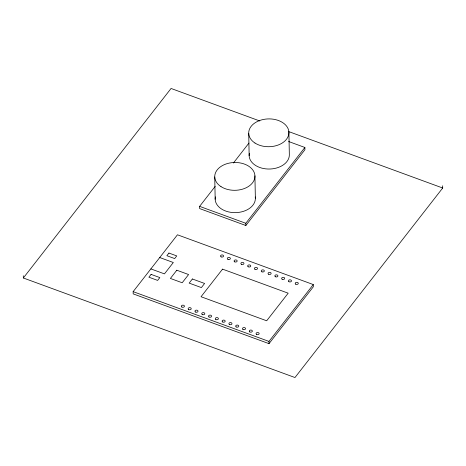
<?xml version="1.0" encoding="UTF-8"?>
<svg xmlns="http://www.w3.org/2000/svg" width="466" height="466" viewBox="0 0 466 466"><rect width="100%" height="100%" fill="white"/><g stroke="black" fill="none" stroke-linecap="round" stroke-linejoin="round"><path stroke-width="0.7" d="M442.659 185.783L442.7 188.014L294.978 377.536L23.341 277.986L171.063 88.464L259.789 120.979M133.142 291.646L177.459 234.788L313.28 284.563L313.321 286.794L269.004 343.652L133.189 293.877L133.142 291.646L268.964 341.421L269.004 343.652M288.588 141.501L304.886 147.472L304.927 149.703L245.838 225.515L199.664 208.593L199.617 206.362L215.17 186.412M233.384 163.042L248.937 143.091M245.838 225.515L245.798 223.284L304.886 147.472M268.964 341.421L313.28 284.563M288.454 131.488L442.7 188.014M199.617 206.362L245.798 223.284M159.733 257.529L173.317 262.509L164.451 273.88L150.873 268.905M288.903 132.251L289.334 154.566A20.102 13.91 -1.1 0 1 267.997 169.024A20.102 13.91 -1.1 0 1 249.368 153.25M254.925 175.839L255.356 198.155M248.722 133.363L249.147 155.679M214.744 176.952L215.175 199.267M23.3 275.755L23.341 277.986M255.234 196.949A20.102 13.91 -1.1 0 1 234.899 212.63A20.102 13.91 -1.1 0 1 215.391 196.844M151.089 274.375L148.887 277.2L157.63 280.404L159.832 277.585L151.089 274.375M168.942 253.061L166.875 255.712L174.674 258.572L176.742 255.916L168.942 253.061M176.806 270.216L170.399 278.441L182.189 282.763L188.596 274.538L176.806 270.216M192.382 278.983L189.161 283.112L201.382 287.592L204.603 283.462L192.382 278.983M222.55 269.138L201.044 296.731L266.668 320.783L288.18 293.19L222.55 269.138M295.677 284.161A1.544 1.072 -1.1 0 0 298.246 283.613A1.544 1.072 -1.1 0 0 296.306 282.355A1.544 1.072 -1.1 0 0 295.677 284.161M288.885 281.674A1.544 1.072 -1.1 0 0 291.454 281.12A1.544 1.072 -1.1 0 0 289.514 279.868A1.544 1.072 -1.1 0 0 288.885 281.674M282.146 279.216A1.544 1.072 -1.1 0 0 284.679 278.586A1.544 1.072 -1.1 0 0 282.658 277.392A1.544 1.072 -1.1 0 0 282.146 279.216M275.307 276.693A1.544 1.072 -1.1 0 0 277.87 276.146A1.544 1.072 -1.1 0 0 275.93 274.888A1.544 1.072 -1.1 0 0 275.307 276.693M268.515 274.206A1.544 1.072 -1.1 0 0 271.084 273.659A1.544 1.072 -1.1 0 0 269.138 272.4A1.544 1.072 -1.1 0 0 268.515 274.206M261.985 271.853A1.544 1.072 -1.1 0 0 264.333 270.944A1.544 1.072 -1.1 0 0 262.049 270A1.544 1.072 -1.1 0 0 261.985 271.853M254.931 269.231A1.544 1.072 -1.1 0 0 257.5 268.678A1.544 1.072 -1.1 0 0 255.56 267.42A1.544 1.072 -1.1 0 0 254.931 269.231M248.139 266.744A1.544 1.072 -1.1 0 0 250.708 266.191A1.544 1.072 -1.1 0 0 248.768 264.933A1.544 1.072 -1.1 0 0 248.139 266.744M241.411 264.286A1.544 1.072 -1.1 0 0 243.934 263.645A1.544 1.072 -1.1 0 0 241.901 262.463A1.544 1.072 -1.1 0 0 241.411 264.286M234.724 261.857A1.544 1.072 -1.1 0 0 237.165 261.065A1.544 1.072 -1.1 0 0 234.986 260.011A1.544 1.072 -1.1 0 0 234.724 261.857M228.025 259.411A1.544 1.072 -1.1 0 0 230.379 258.502A1.544 1.072 -1.1 0 0 228.095 257.552A1.544 1.072 -1.1 0 0 228.025 259.411M221.158 256.888A1.544 1.072 -1.1 0 0 223.581 256.079A1.544 1.072 -1.1 0 0 221.391 255.036A1.544 1.072 -1.1 0 0 221.158 256.888M256.533 334.384A1.544 1.072 -1.1 0 0 259.096 333.837A1.544 1.072 -1.1 0 0 257.156 332.578A1.544 1.072 -1.1 0 0 256.533 334.384M249.741 331.897A1.544 1.072 -1.1 0 0 252.31 331.343A1.544 1.072 -1.1 0 0 250.364 330.091A1.544 1.072 -1.1 0 0 249.741 331.897M242.949 329.41A1.544 1.072 -1.1 0 0 245.518 328.856A1.544 1.072 -1.1 0 0 243.578 327.598A1.544 1.072 -1.1 0 0 242.949 329.41M236.157 326.922A1.544 1.072 -1.1 0 0 238.726 326.369A1.544 1.072 -1.1 0 0 236.786 325.111A1.544 1.072 -1.1 0 0 236.157 326.922M229.365 324.429A1.544 1.072 -1.1 0 0 231.934 323.882A1.544 1.072 -1.1 0 0 229.994 322.623A1.544 1.072 -1.1 0 0 229.365 324.429M222.579 321.942A1.544 1.072 -1.1 0 0 225.142 321.394A1.544 1.072 -1.1 0 0 223.202 320.136A1.544 1.072 -1.1 0 0 222.579 321.942M215.787 319.455A1.544 1.072 -1.1 0 0 218.356 318.901A1.544 1.072 -1.1 0 0 216.41 317.643A1.544 1.072 -1.1 0 0 215.787 319.455M208.995 316.967A1.544 1.072 -1.1 0 0 211.564 316.414A1.544 1.072 -1.1 0 0 209.624 315.156A1.544 1.072 -1.1 0 0 208.995 316.967M202.203 314.474A1.544 1.072 -1.1 0 0 204.772 313.927A1.544 1.072 -1.1 0 0 202.832 312.669A1.544 1.072 -1.1 0 0 202.203 314.474M195.411 311.987A1.544 1.072 -1.1 0 0 197.98 311.439A1.544 1.072 -1.1 0 0 196.04 310.181A1.544 1.072 -1.1 0 0 195.411 311.987M188.619 309.5A1.544 1.072 -1.1 0 0 191.188 308.946A1.544 1.072 -1.1 0 0 189.248 307.688A1.544 1.072 -1.1 0 0 188.619 309.5M181.833 307.012A1.544 1.072 -1.1 0 0 184.402 306.459A1.544 1.072 -1.1 0 0 182.456 305.201A1.544 1.072 -1.1 0 0 181.833 307.012M254.966 143.033A20.102 13.91 -1.1 0 0 288.355 135.868A20.102 13.91 -1.1 0 0 263.115 119.523A20.102 13.91 -1.1 0 0 254.966 143.033M220.995 186.621A20.102 13.91 -1.1 0 0 254.378 179.457A20.102 13.91 -1.1 0 0 229.144 163.112A20.102 13.91 -1.1 0 0 220.995 186.621"/></g></svg>
